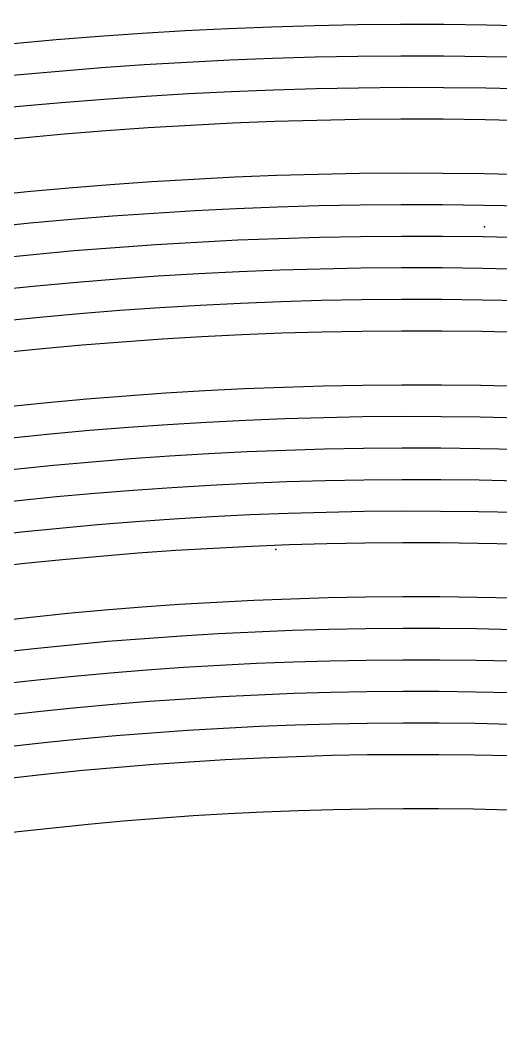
# Model space of a CAD drawing. Extents: x 60675 to 406257, y -6788 to 756297.
# Drawn here: x 393085.4 to 393192.1, y 755142.5 to 755368 of the extents above; entities that cross this region are included whole.
import ezdxf

# ---------------------------------------------------------------- set-up
doc = ezdxf.new("R2010")
doc.units = 0
doc.layers.add('POINTS', color=7, linetype='CONTINUOUS')
doc.layers.add('Wind&door', color=141, linetype='CONTINUOUS', lineweight=30)

msp = doc.modelspace()

# ---------------------------------------------------------------- linework, layer by layer
at = {"layer": 'POINTS', "linetype": 'Continuous'}
for p in [(393188.47823, 755322.18004, 13019.65), (393142.13037, 755250.64164, 12997.99)]:
    msp.add_point(p, dxfattribs=at)
at = {"layer": 'Wind&door', "color": 1, "lineweight": -3}
for radius in [995.01877, 988.01877, 981.01877, 974.01877, 967.01877, 960.01877, 948.01877, 941.01877, 934.01877, 927.01877, 920.01877, 913.01877, 901.01877, 894.01877, 887.01877, 880.01877, 873.01877, 866.01877, 854.01877, 847.01877, 840.01877, 833.01877, 826.01877, 819.01877, 807.01877, 800.01877, 793.01877, 786.01877, 779.01877, 772.01877, 760.01877]:
    msp.add_arc((393173.17327, 754433.06983, 13169.80587), radius, 68.98021218, 106.7277597, dxfattribs=at)

doc.saveas('drawing.dxf')
